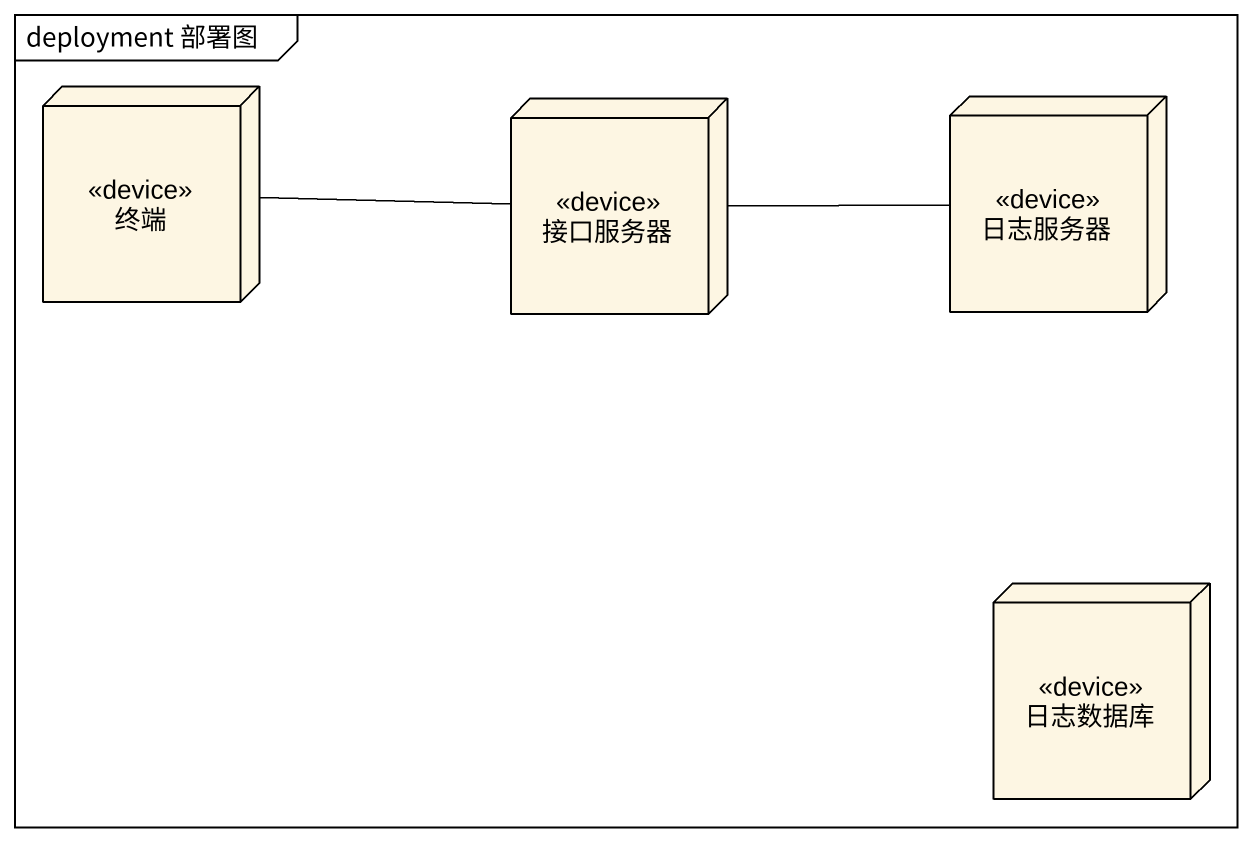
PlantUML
@startuml
mainframe deployment 部署图
node 终端 <<device>>
node 接口服务器 <<device>>
node 日志服务器 <<device>>
node 日志数据库 <<device>>
终端 -right- 接口服务器
接口服务器 -right- 日志服务器
@enduml
